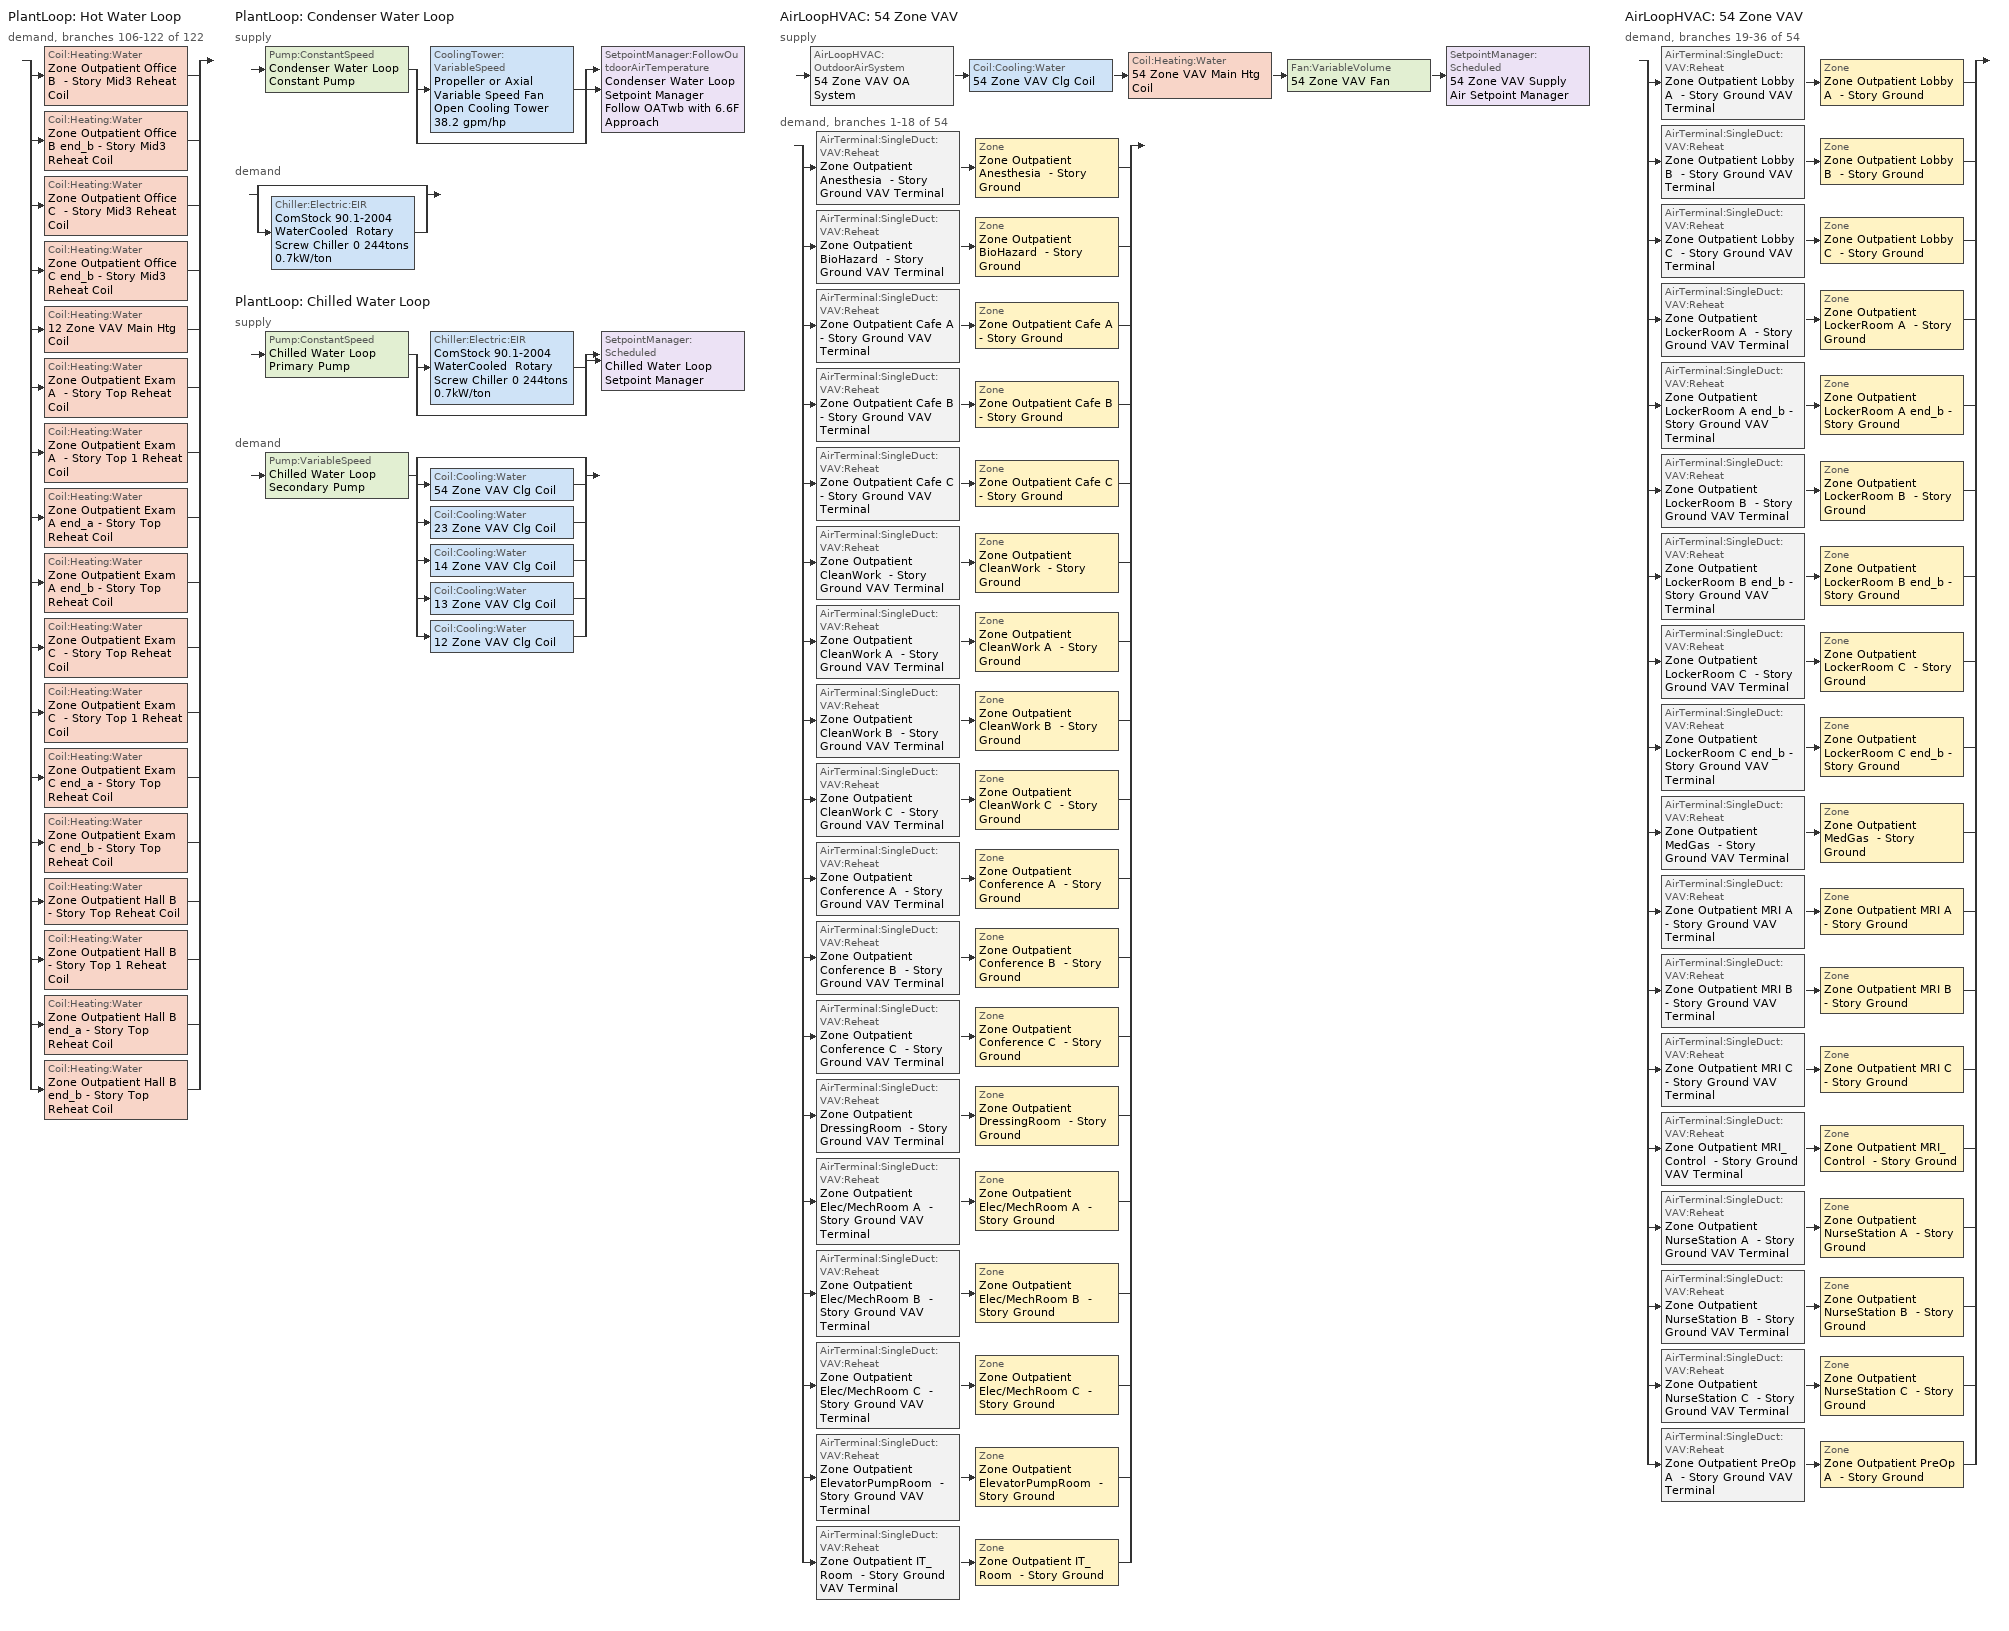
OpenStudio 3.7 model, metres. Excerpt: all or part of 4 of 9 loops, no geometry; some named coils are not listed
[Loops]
PlantLoop 'Hot Water Loop'
 demand, branches 106-122 of 122: split
  | Coil:Heating:Water 'Zone Outpatient Office B  - Story Mid3 Reheat Coil'
  | Coil:Heating:Water 'Zone Outpatient Office B end_b - Story Mid3 Reheat Coil'
  | Coil:Heating:Water 'Zone Outpatient Office C  - Story Mid3 Reheat Coil'
  | Coil:Heating:Water 'Zone Outpatient Office C end_b - Story Mid3 Reheat Coil'
  | Coil:Heating:Water '12 Zone VAV Main Htg Coil'
  | Coil:Heating:Water 'Zone Outpatient Exam A  - Story Top Reheat Coil'
  | Coil:Heating:Water 'Zone Outpatient Exam A  - Story Top 1 Reheat Coil'
  | Coil:Heating:Water 'Zone Outpatient Exam A end_a - Story Top Reheat Coil'
  | Coil:Heating:Water 'Zone Outpatient Exam A end_b - Story Top Reheat Coil'
  | Coil:Heating:Water 'Zone Outpatient Exam C  - Story Top Reheat Coil'
  | Coil:Heating:Water 'Zone Outpatient Exam C  - Story Top 1 Reheat Coil'
  | Coil:Heating:Water 'Zone Outpatient Exam C end_a - Story Top Reheat Coil'
  | Coil:Heating:Water 'Zone Outpatient Exam C end_b - Story Top Reheat Coil'
  | Coil:Heating:Water 'Zone Outpatient Hall B  - Story Top Reheat Coil'
  | Coil:Heating:Water 'Zone Outpatient Hall B  - Story Top 1 Reheat Coil'
  | Coil:Heating:Water 'Zone Outpatient Hall B end_a - Story Top Reheat Coil'
  | Coil:Heating:Water 'Zone Outpatient Hall B end_b - Story Top Reheat Coil'
PlantLoop 'Condenser Water Loop'
 supply: Pump:ConstantSpeed 'Condenser Water Loop Constant Pump' > split
  | CoolingTower:VariableSpeed 'Propeller or Axial Variable Speed Fan Open Cooling Tower 38.2 gpm/hp'
  | bypass
  join > SetpointManager:FollowOutdoorAirTemperature 'Condenser Water Loop Setpoint Manager Follow OATwb with 6.6F Approach'
 demand: split
  | bypass
  | Chiller:Electric:EIR 'ComStock 90.1-2004 WaterCooled  Rotary Screw Chiller 0 244tons 0.7kW/ton'
PlantLoop 'Chilled Water Loop'
 supply: Pump:ConstantSpeed 'Chilled Water Loop Primary Pump' > split
  | Chiller:Electric:EIR 'ComStock 90.1-2004 WaterCooled  Rotary Screw Chiller 0 244tons 0.7kW/ton'
  | bypass
  join > SetpointManager:Scheduled 'Chilled Water Loop Setpoint Manager'
 demand: Pump:VariableSpeed 'Chilled Water Loop Secondary Pump' > split
  | bypass
  | Coil:Cooling:Water '54 Zone VAV Clg Coil'
  | Coil:Cooling:Water '23 Zone VAV Clg Coil'
  | Coil:Cooling:Water '14 Zone VAV Clg Coil'
  | Coil:Cooling:Water '13 Zone VAV Clg Coil'
  | Coil:Cooling:Water '12 Zone VAV Clg Coil'
AirLoopHVAC '54 Zone VAV'
 supply: AirLoopHVAC:OutdoorAirSystem '54 Zone VAV OA System' > Coil:Cooling:Water '54 Zone VAV Clg Coil' > Coil:Heating:Water '54 Zone VAV Main Htg Coil' > Fan:VariableVolume '54 Zone VAV Fan' > SetpointManager:Scheduled '54 Zone VAV Supply Air Setpoint Manager'
 demand, branches 1-18 of 54: split
  | AirTerminal:SingleDuct:VAV:Reheat 'Zone Outpatient Anesthesia  - Story Ground VAV Terminal' > Zone 'Zone Outpatient Anesthesia  - Story Ground'
  | AirTerminal:SingleDuct:VAV:Reheat 'Zone Outpatient BioHazard  - Story Ground VAV Terminal' > Zone 'Zone Outpatient BioHazard  - Story Ground'
  | AirTerminal:SingleDuct:VAV:Reheat 'Zone Outpatient Cafe A  - Story Ground VAV Terminal' > Zone 'Zone Outpatient Cafe A  - Story Ground'
  | AirTerminal:SingleDuct:VAV:Reheat 'Zone Outpatient Cafe B  - Story Ground VAV Terminal' > Zone 'Zone Outpatient Cafe B  - Story Ground'
  | AirTerminal:SingleDuct:VAV:Reheat 'Zone Outpatient Cafe C  - Story Ground VAV Terminal' > Zone 'Zone Outpatient Cafe C  - Story Ground'
  | AirTerminal:SingleDuct:VAV:Reheat 'Zone Outpatient CleanWork  - Story Ground VAV Terminal' > Zone 'Zone Outpatient CleanWork  - Story Ground'
  | AirTerminal:SingleDuct:VAV:Reheat 'Zone Outpatient CleanWork A  - Story Ground VAV Terminal' > Zone 'Zone Outpatient CleanWork A  - Story Ground'
  | AirTerminal:SingleDuct:VAV:Reheat 'Zone Outpatient CleanWork B  - Story Ground VAV Terminal' > Zone 'Zone Outpatient CleanWork B  - Story Ground'
  | AirTerminal:SingleDuct:VAV:Reheat 'Zone Outpatient CleanWork C  - Story Ground VAV Terminal' > Zone 'Zone Outpatient CleanWork C  - Story Ground'
  | AirTerminal:SingleDuct:VAV:Reheat 'Zone Outpatient Conference A  - Story Ground VAV Terminal' > Zone 'Zone Outpatient Conference A  - Story Ground'
  | AirTerminal:SingleDuct:VAV:Reheat 'Zone Outpatient Conference B  - Story Ground VAV Terminal' > Zone 'Zone Outpatient Conference B  - Story Ground'
  | AirTerminal:SingleDuct:VAV:Reheat 'Zone Outpatient Conference C  - Story Ground VAV Terminal' > Zone 'Zone Outpatient Conference C  - Story Ground'
  | AirTerminal:SingleDuct:VAV:Reheat 'Zone Outpatient DressingRoom  - Story Ground VAV Terminal' > Zone 'Zone Outpatient DressingRoom  - Story Ground'
  | AirTerminal:SingleDuct:VAV:Reheat 'Zone Outpatient Elec/MechRoom A  - Story Ground VAV Terminal' > Zone 'Zone Outpatient Elec/MechRoom A  - Story Ground'
  | AirTerminal:SingleDuct:VAV:Reheat 'Zone Outpatient Elec/MechRoom B  - Story Ground VAV Terminal' > Zone 'Zone Outpatient Elec/MechRoom B  - Story Ground'
  | AirTerminal:SingleDuct:VAV:Reheat 'Zone Outpatient Elec/MechRoom C  - Story Ground VAV Terminal' > Zone 'Zone Outpatient Elec/MechRoom C  - Story Ground'
  | AirTerminal:SingleDuct:VAV:Reheat 'Zone Outpatient ElevatorPumpRoom  - Story Ground VAV Terminal' > Zone 'Zone Outpatient ElevatorPumpRoom  - Story Ground'
  | AirTerminal:SingleDuct:VAV:Reheat 'Zone Outpatient IT_Room  - Story Ground VAV Terminal' > Zone 'Zone Outpatient IT_Room  - Story Ground'
AirLoopHVAC '54 Zone VAV'
 demand, branches 19-36 of 54: split
  | AirTerminal:SingleDuct:VAV:Reheat 'Zone Outpatient Lobby A  - Story Ground VAV Terminal' > Zone 'Zone Outpatient Lobby A  - Story Ground'
  | AirTerminal:SingleDuct:VAV:Reheat 'Zone Outpatient Lobby B  - Story Ground VAV Terminal' > Zone 'Zone Outpatient Lobby B  - Story Ground'
  | AirTerminal:SingleDuct:VAV:Reheat 'Zone Outpatient Lobby C  - Story Ground VAV Terminal' > Zone 'Zone Outpatient Lobby C  - Story Ground'
  | AirTerminal:SingleDuct:VAV:Reheat 'Zone Outpatient LockerRoom A  - Story Ground VAV Terminal' > Zone 'Zone Outpatient LockerRoom A  - Story Ground'
  | AirTerminal:SingleDuct:VAV:Reheat 'Zone Outpatient LockerRoom A end_b - Story Ground VAV Terminal' > Zone 'Zone Outpatient LockerRoom A end_b - Story Ground'
  | AirTerminal:SingleDuct:VAV:Reheat 'Zone Outpatient LockerRoom B  - Story Ground VAV Terminal' > Zone 'Zone Outpatient LockerRoom B  - Story Ground'
  | AirTerminal:SingleDuct:VAV:Reheat 'Zone Outpatient LockerRoom B end_b - Story Ground VAV Terminal' > Zone 'Zone Outpatient LockerRoom B end_b - Story Ground'
  | AirTerminal:SingleDuct:VAV:Reheat 'Zone Outpatient LockerRoom C  - Story Ground VAV Terminal' > Zone 'Zone Outpatient LockerRoom C  - Story Ground'
  | AirTerminal:SingleDuct:VAV:Reheat 'Zone Outpatient LockerRoom C end_b - Story Ground VAV Terminal' > Zone 'Zone Outpatient LockerRoom C end_b - Story Ground'
  | AirTerminal:SingleDuct:VAV:Reheat 'Zone Outpatient MedGas  - Story Ground VAV Terminal' > Zone 'Zone Outpatient MedGas  - Story Ground'
  | AirTerminal:SingleDuct:VAV:Reheat 'Zone Outpatient MRI A  - Story Ground VAV Terminal' > Zone 'Zone Outpatient MRI A  - Story Ground'
  | AirTerminal:SingleDuct:VAV:Reheat 'Zone Outpatient MRI B  - Story Ground VAV Terminal' > Zone 'Zone Outpatient MRI B  - Story Ground'
  | AirTerminal:SingleDuct:VAV:Reheat 'Zone Outpatient MRI C  - Story Ground VAV Terminal' > Zone 'Zone Outpatient MRI C  - Story Ground'
  | AirTerminal:SingleDuct:VAV:Reheat 'Zone Outpatient MRI_Control  - Story Ground VAV Terminal' > Zone 'Zone Outpatient MRI_Control  - Story Ground'
  | AirTerminal:SingleDuct:VAV:Reheat 'Zone Outpatient NurseStation A  - Story Ground VAV Terminal' > Zone 'Zone Outpatient NurseStation A  - Story Ground'
  | AirTerminal:SingleDuct:VAV:Reheat 'Zone Outpatient NurseStation B  - Story Ground VAV Terminal' > Zone 'Zone Outpatient NurseStation B  - Story Ground'
  | AirTerminal:SingleDuct:VAV:Reheat 'Zone Outpatient NurseStation C  - Story Ground VAV Terminal' > Zone 'Zone Outpatient NurseStation C  - Story Ground'
  | AirTerminal:SingleDuct:VAV:Reheat 'Zone Outpatient PreOp A  - Story Ground VAV Terminal' > Zone 'Zone Outpatient PreOp A  - Story Ground'
[Sizing:Zone] Zone Cooling Design Supply Air Temperature Input Method=SupplyAirTemperature; Zone Cooling Design Supply Air Temperature {C}=12.7778; Zone Cooling Design Supply Air Temperature Difference {deltaC}=11.11; Zone Heating Design Supply Air Temperature Input Method=SupplyAirTemperature; Zone Heating Design Supply Air Temperature {C}=40; Zone Heating Design Supply Air Temperature Difference {deltaC}=11.11; Zone Cooling Design Supply Air Humidity Ratio {kg-H2O/kg-air}=0.0085; Zone Heating Design Supply Air Humidity Ratio {kg-H2O/kg-air}=0.008; Cooling Design Air Flow Method=DesignDayWithLimit; Heating Design Air Flow Method=DesignDay; Account for Dedicated Outdoor Air System=No; Dedicated Outdoor Air System Control Strategy=NeutralSupplyAir; Dedicated Outdoor Air Low Setpoint Temperature for Design {C}=autosize; Dedicated Outdoor Air High Setpoint Temperature for Design {C}=autosize; Zone Load Sizing Method=Sensible Load Only No Latent Load; Zone Latent Cooling Design Supply Air Humidity Ratio Input Method=HumidityRatioDifference; Zone Cooling Design Supply Air Humidity Ratio Difference {kgWater/kgDryAir}=0.005; Zone Latent Heating Design Supply Air Humidity Ratio Input Method=HumidityRatioDifference; Zone Humidification Design Supply Air Humidity Ratio Difference {kgWater/kgDryAir}=0.005
Zone Outpatient CleanWork A  - Story Ground; Zone Outpatient CleanWork B  - Story Ground; Zone Outpatient CleanWork C  - Story Ground; Zone Outpatient Conference A  - Story Ground; Zone Outpatient Conference B  - Story Ground; Zone Outpatient Conference C  - Story Ground; Zone Outpatient Cafe A  - Story Ground; Zone Outpatient Cafe B  - Story Ground; Zone Outpatient Cafe C  - Story Ground; Zone Outpatient MRI A  - Story Ground; Zone Outpatient MRI B  - Story Ground; Zone Outpatient MRI C  - Story Ground; Zone Outpatient Elec/MechRoom A  - Story Ground; Zone Outpatient Elec/MechRoom B  - Story Ground; Zone Outpatient Elec/MechRoom C  - Story Ground; Zone Outpatient PreOp A  - Story Ground; Zone Outpatient Lobby A  - Story Ground; Zone Outpatient Lobby B  - Story Ground; Zone Outpatient Lobby C  - Story Ground; Zone Outpatient NurseStation A  - Story Ground; Zone Outpatient NurseStation B  - Story Ground; Zone Outpatient NurseStation C  - Story Ground; Zone Outpatient LockerRoom A  - Story Ground; Zone Outpatient LockerRoom B  - Story Ground; Zone Outpatient LockerRoom C  - Story Ground; Zone Outpatient LockerRoom A end_b - Story Ground; Zone Outpatient LockerRoom B end_b - Story Ground; Zone Outpatient LockerRoom C end_b - Story Ground; Zone Outpatient CleanWork  - Story Ground; Zone Outpatient BioHazard  - Story Ground; Zone Outpatient MedGas  - Story Ground; Zone Outpatient DressingRoom  - Story Ground; Zone Outpatient ElevatorPumpRoom  - Story Ground; Zone Outpatient Anesthesia  - Story Ground; Zone Outpatient IT_Room  - Story Ground; Zone Outpatient MRI_Control  - Story Ground
[Zone equipment]
Zone Outpatient CleanWork A  - Story Ground: Zone Outpatient CleanWork A  - Story Ground VAV Terminal
Zone Outpatient CleanWork B  - Story Ground: Zone Outpatient CleanWork B  - Story Ground VAV Terminal
Zone Outpatient CleanWork C  - Story Ground: Zone Outpatient CleanWork C  - Story Ground VAV Terminal
Zone Outpatient Conference A  - Story Ground: Zone Outpatient Conference A  - Story Ground VAV Terminal
Zone Outpatient Conference B  - Story Ground: Zone Outpatient Conference B  - Story Ground VAV Terminal
Zone Outpatient Conference C  - Story Ground: Zone Outpatient Conference C  - Story Ground VAV Terminal
Zone Outpatient Cafe A  - Story Ground: Zone Outpatient Cafe A  - Story Ground VAV Terminal
Zone Outpatient Cafe B  - Story Ground: Zone Outpatient Cafe B  - Story Ground VAV Terminal
Zone Outpatient Cafe C  - Story Ground: Zone Outpatient Cafe C  - Story Ground VAV Terminal
Zone Outpatient MRI A  - Story Ground: Zone Outpatient MRI A  - Story Ground Exhaust Fan, Zone Outpatient MRI A  - Story Ground VAV Terminal
Zone Outpatient MRI B  - Story Ground: Zone Outpatient MRI B  - Story Ground Exhaust Fan, Zone Outpatient MRI B  - Story Ground VAV Terminal
Zone Outpatient MRI C  - Story Ground: Zone Outpatient MRI C  - Story Ground Exhaust Fan, Zone Outpatient MRI C  - Story Ground VAV Terminal
Zone Outpatient Elec/MechRoom A  - Story Ground: Zone Outpatient Elec/MechRoom A  - Story Ground VAV Terminal
Zone Outpatient Elec/MechRoom B  - Story Ground: Zone Outpatient Elec/MechRoom B  - Story Ground VAV Terminal
Zone Outpatient Elec/MechRoom C  - Story Ground: Zone Outpatient Elec/MechRoom C  - Story Ground VAV Terminal
Zone Outpatient PreOp A  - Story Ground: Zone Outpatient PreOp A  - Story Ground VAV Terminal
Zone Outpatient Lobby A  - Story Ground: Zone Outpatient Lobby A  - Story Ground VAV Terminal
Zone Outpatient Lobby B  - Story Ground: Zone Outpatient Lobby B  - Story Ground VAV Terminal
Zone Outpatient Lobby C  - Story Ground: Zone Outpatient Lobby C  - Story Ground VAV Terminal
Zone Outpatient NurseStation A  - Story Ground: Zone Outpatient NurseStation A  - Story Ground VAV Terminal
Zone Outpatient NurseStation B  - Story Ground: Zone Outpatient NurseStation B  - Story Ground VAV Terminal
Zone Outpatient NurseStation C  - Story Ground: Zone Outpatient NurseStation C  - Story Ground VAV Terminal
Zone Outpatient LockerRoom A  - Story Ground: Zone Outpatient LockerRoom A  - Story Ground VAV Terminal
Zone Outpatient LockerRoom B  - Story Ground: Zone Outpatient LockerRoom B  - Story Ground VAV Terminal
Zone Outpatient LockerRoom C  - Story Ground: Zone Outpatient LockerRoom C  - Story Ground VAV Terminal
Zone Outpatient LockerRoom A end_b - Story Ground: Zone Outpatient LockerRoom A end_b - Story Ground VAV Terminal
Zone Outpatient LockerRoom B end_b - Story Ground: Zone Outpatient LockerRoom B end_b - Story Ground VAV Terminal
Zone Outpatient LockerRoom C end_b - Story Ground: Zone Outpatient LockerRoom C end_b - Story Ground VAV Terminal
Zone Outpatient CleanWork  - Story Ground: Zone Outpatient CleanWork  - Story Ground VAV Terminal
Zone Outpatient BioHazard  - Story Ground: Zone Outpatient BioHazard  - Story Ground VAV Terminal
Zone Outpatient MedGas  - Story Ground: Zone Outpatient MedGas  - Story Ground VAV Terminal
Zone Outpatient DressingRoom  - Story Ground: Zone Outpatient DressingRoom  - Story Ground VAV Terminal
Zone Outpatient ElevatorPumpRoom  - Story Ground: Zone Outpatient ElevatorPumpRoom  - Story Ground VAV Terminal
Zone Outpatient Anesthesia  - Story Ground: Zone Outpatient Anesthesia  - Story Ground Exhaust Fan, Zone Outpatient Anesthesia  - Story Ground VAV Terminal
Zone Outpatient IT_Room  - Story Ground: Zone Outpatient IT_Room  - Story Ground VAV Terminal
Zone Outpatient MRI_Control  - Story Ground: Zone Outpatient MRI_Control  - Story Ground Exhaust Fan, Zone Outpatient MRI_Control  - Story Ground VAV Terminal
[Fan:ZoneExhaust] Availability Schedule=OutPatientHealthCare Hours_of_operation; Fan Total Efficiency=0.0660786; Pressure Rise {Pa}=124.544; Flow Fraction Schedule=OutPatientHealthCare Hours_of_operation; System Availability Manager Coupling Mode=Decoupled
Name | Maximum Flow Rate {m3/s}
Zone Outpatient Anesthesia  - Story Ground Exhaust Fan | 0.133886
Zone Outpatient MRI A  - Story Ground Exhaust Fan; Zone Outpatient MRI C  - Story Ground Exhaust Fan | 0.0927316
Zone Outpatient MRI B  - Story Ground Exhaust Fan | 0.227781
Zone Outpatient MRI_Control  - Story Ground Exhaust Fan | 0.158346
[PlantLoop] Glycol Concentration=0; Load Distribution Scheme=Optimal
Name | Maximum Loop Temperature {C} | Minimum Loop Temperature {C} | Maximum Loop Flow Rate {m3/s} | Plant Loop Volume {m3} | Common Pipe Simulation
Condenser Water Loop | 80 | 5 | 0.0770257 | 9.24308
Chilled Water Loop | 40 | 1 | 0.0486008 | 5.8321 | CommonPipe
[Sizing:Plant]
Name | Loop Type | Design Loop Exit Temperature {C} | Loop Design Temperature Difference {deltaC} | Sizing Option | Zone Timesteps in Averaging Window | Coincident Sizing Factor Mode
Condenser Water Loop | Condenser | 29.4444 | 5.55556 | Coincident | 6 | GlobalCoolingSizingFactor
Chilled Water Loop | Cooling | 6.66667 | 5.61111 | NonCoincident | 1 | None
[SetpointManager:Scheduled] Control Variable=Temperature
Name | Schedule | Setpoint Node or NodeList
Chilled Water Loop Setpoint Manager | Chilled Water Loop Temp - 44F | Chilled Water Loop Supply Outlet Node
54 Zone VAV Supply Air Setpoint Manager | Supply Air Temp - 55.0F | 54 Zone VAV Supply Outlet Node
[Pump:ConstantSpeed] Fraction of Motor Inefficiencies to Fluid Stream=0; Pump Control Type=Intermittent; Design Power Sizing Method=PowerPerFlowPerPressure; Design Electric Power per Unit Flow Rate {W/(m3/s)}=348701.1; Design Shaft Power per Unit Flow Rate per Unit Head {W-s/m3-Pa}=1.28205
Name | Rated Flow Rate {m3/s} | Rated Pump Head {Pa} | Rated Power Consumption {W} | Motor Efficiency
Condenser Water Loop Constant Pump | 0.0770257 | 148557 | 16121 | 0.91
Chilled Water Loop Primary Pump | 0.0486008 | 44836 | 3192.77 | 0.875
[Pump:VariableSpeed]
Chilled Water Loop Secondary Pump: Rated Flow Rate {m3/s}=0.0486008; Rated Pump Head {Pa}=134508; Rated Power Consumption {W}=9364.28; Motor Efficiency=0.895; Fraction of Motor Inefficiencies to Fluid Stream=0; Coefficient 1 of the Part Load Performance Curve=0; Coefficient 2 of the Part Load Performance Curve=3.2485; Coefficient 3 of the Part Load Performance Curve=-4.7443; Coefficient 4 of the Part Load Performance Curve=2.5294; Pump Control Type=Intermittent; Skin Loss Radiative Fraction=0.5; Design Power Sizing Method=PowerPerFlowPerPressure; Design Electric Power per Unit Flow Rate {W/(m3/s)}=348701.1; Design Shaft Power per Unit Flow Rate per Unit Head {W-s/m3-Pa}=1.28205; Design Minimum Flow Rate Fraction=0
[SetpointManager:FollowOutdoorAirTemperature]
Condenser Water Loop Setpoint Manager Follow OATwb with 6.6F Approach: Control Variable=Temperature; Reference Temperature Type=OutdoorAirWetBulb; Offset Temperature Difference {deltaC}=3.64444; Maximum Setpoint Temperature {C}=29.4444; Minimum Setpoint Temperature {C}=21.1111; Setpoint Node or NodeList=Condenser Water Loop Supply Outlet Node
[CoolingTower:VariableSpeed]
Propeller or Axial Variable Speed Fan Open Cooling Tower 38.2 gpm/hp: Model Type=CoolToolsCrossFlow; Design Inlet Air Wet-Bulb Temperature {C}=25.8; Design Approach Temperature {deltaC}=3.64444; Design Range Temperature {deltaC}=5.55556; Design Water Flow Rate {m3/s}=0.0770257; Design Air Flow Rate {m3/s}=44.8409; Design Fan Power {W}=16966.9; Fan Power Ratio Function of Air Flow Rate Ratio Curve=VSD-TWR-FAN-FPLR; Minimum Air Flow Rate Ratio=0.2; Fraction of Tower Capacity in Free Convection Regime=0.125; Basin Heater Capacity {W/K}=0; Basin Heater Setpoint Temperature {C}=2; Evaporation Loss Mode=SaturatedExit; Evaporation Loss Factor {percent/K}=0.2; Drift Loss Percent {percent}=0.008; Blowdown Calculation Mode=ConcentrationRatio; Blowdown Concentration Ratio=3; Number of Cells=1; Sizing Factor=1
[Chiller:Electric:EIR]
ComStock 90.1-2004 WaterCooled  Rotary Screw Chiller 0 244tons 0.7kW/ton: Reference Capacity {W}=1.14468e+06; Reference COP {W/W}=4.89833; Reference Leaving Chilled Water Temperature {C}=6.66667; Reference Entering Condenser Fluid Temperature {C}=35; Reference Chilled Water Flow Rate {m3/s}=0.0486008; Reference Condenser Fluid Flow Rate {m3/s}=0.0593615; Cooling Capacity Function of Temperature Curve=ChlrWtrPosDispPathAAllQRatio_fTchwsTcwsSI; Electric Input to Cooling Output Ratio Function of Temperature Curve=ChlrWtrPosDispPathAAllEIRRatio_fTchwsTcwsSI; Electric Input to Cooling Output Ratio Function of Part Load Ratio Curve=ChlrWtrPosDispPathAAllEIRRatio_fQRatio; Minimum Part Load Ratio=0.15; Maximum Part Load Ratio=1; Optimum Part Load Ratio=1; Minimum Unloading Ratio=0.25; Condenser Type=WaterCooled; Leaving Chilled Water Lower Temperature Limit {C}=2.22222; Chiller Flow Mode=ConstantFlow; Design Heat Recovery Water Flow Rate {m3/s}=Autosize; Sizing Factor=1; Basin Heater Capacity {W/K}=0; Basin Heater Setpoint Temperature {C}=10; Condenser Heat Recovery Relative Capacity Fraction=1
[AirLoopHVAC]
54 Zone VAV: Availability Schedule=54 Zone VAV Occ Sch; Design Supply Air Flow Rate {m3/s}=8.59732; Design Return Air Flow Fraction of Supply Air Flow=1
[Sizing:System]
54 Zone VAV: Type of Load to Size On=Sensible; Design Outdoor Air Flow Rate {m3/s}=8.59732; Central Heating Maximum System Air Flow Ratio=0.3; Preheat Design Temperature {C}=7.22222; Preheat Design Humidity Ratio {kg-H2O/kg-Air}=0.008; Precool Design Temperature {C}=12.7778; Precool Design Humidity Ratio {kg-H2O/kg-Air}=0.008; Central Cooling Design Supply Air Temperature {C}=12.7778; Central Heating Design Supply Air Temperature {C}=12.7778; Sizing Option=Coincident; 100% Outdoor Air in Cooling=No; 100% Outdoor Air in Heating=No; Central Cooling Design Supply Air Humidity Ratio {kg-H2O/kg-Air}=0.0085; Central Heating Design Supply Air Humidity Ratio {kg-H2O/kg-Air}=0.008; Cooling Design Air Flow Method=DesignDay; Heating Design Air Flow Method=DesignDay; System Outdoor Air Method=ZoneSum; Zone Maximum Outdoor Air Fraction=1; Cooling Supply Air Flow Rate Per Floor Area {m3/s-m2}=0.00996765; Cooling Fraction of Autosized Cooling Supply Air Flow Rate=1; Cooling Supply Air Flow Rate Per Unit Cooling Capacity {m3/s-W}=3.94755e-05; Heating Supply Air Flow Rate Per Floor Area {m3/s-m2}=0.00996765; Heating Fraction of Autosized Heating Supply Air Flow Rate=1; Heating Fraction of Autosized Cooling Supply Air Flow Rate=1; Heating Supply Air Flow Rate Per Unit Heating Capacity {m3/s-W}=3.15882e-05; Cooling Design Capacity Method=CoolingDesignCapacity; Cooling Design Capacity {W}=175998; Cooling Design Capacity Per Floor Area {W/m2}=234.7; Fraction of Autosized Cooling Design Capacity=1; Heating Design Capacity Method=HeatingDesignCapacity; Heating Design Capacity {W}=90540.14; Heating Design Capacity Per Floor Area {W/m2}=157; Fraction of Autosized Heating Design Capacity=1; Central Cooling Capacity Control Method=OnOff; Occupant Diversity=1
[Fan:VariableVolume]
54 Zone VAV Fan: Availability Schedule=Always On Discrete; Fan Total Efficiency=0.6006; Pressure Rise {Pa}=1574.24; Maximum Flow Rate {m3/s}=8.59732; Fan Power Minimum Flow Rate Input Method=Fraction; Fan Power Minimum Flow Fraction=0.25; Fan Power Minimum Air Flow Rate {m3/s}=0; Motor Efficiency=0.924; Motor In Airstream Fraction=1; Fan Power Coefficient 1=0.04076; Fan Power Coefficient 2=0.0881; Fan Power Coefficient 3=-0.0729; Fan Power Coefficient 4=0.9437; Fan Power Coefficient 5=0
[Coil:Heating:Water] Availability Schedule=Always On Discrete; Rated Inlet Water Temperature {C}=82.2222; Rated Outlet Water Temperature {C}=71.1111
Name | U-Factor Times Area Value {W/K} | Maximum Water Flow Rate {m3/s} | Rated Capacity {W} | Rated Inlet Air Temperature {C} | Rated Outlet Air Temperature {C}
Zone Outpatient Office B  - Story Mid3 Reheat Coil | 30.4896 | 3.83852e-05 | 1754.92 | 12.7778 | 40
Zone Outpatient Office B end_b - Story Mid3 Reheat Coil | 62.6949 | 6.57441e-05 | 3005.74 | 12.7778 | 40
Zone Outpatient Office C  - Story Mid3 Reheat Coil | 66.9716 | 7.02184e-05 | 3210.3 | 12.7778 | 40
Zone Outpatient Office C end_b - Story Mid3 Reheat Coil | 50.2133 | 5.27466e-05 | 2411.51 | 12.7778 | 40
12 Zone VAV Main Htg Coil | 600.298 | 0.000917793 | 41960.4 | 7.22222 | 12.7778
Zone Outpatient Exam A  - Story Top Reheat Coil | 367.269 | 0.00038565 | 17631.5 | 12.7778 | 40
Zone Outpatient Exam A  - Story Top 1 Reheat Coil; Zone Outpatient Exam C  - Story Top 1 Reheat Coil | 61.5649 | 6.82375e-05 | 3119.74 | 12.7778 | 40
Zone Outpatient Exam A end_a - Story Top Reheat Coil | 50.4682 | 5.30312e-05 | 2424.52 | 12.7778 | 40
Zone Outpatient Exam A end_b - Story Top Reheat Coil | 50.4312 | 5.29923e-05 | 2422.75 | 12.7778 | 40
Zone Outpatient Exam C  - Story Top Reheat Coil | 368.267 | 0.000389983 | 17829.6 | 12.7778 | 40
Zone Outpatient Exam C end_a - Story Top Reheat Coil | 50.4212 | 5.29818e-05 | 2422.26 | 12.7778 | 40
Zone Outpatient Exam C end_b - Story Top Reheat Coil | 50.3843 | 5.29429e-05 | 2420.49 | 12.7778 | 40
Zone Outpatient Hall B  - Story Top Reheat Coil | 838.333 | 0.000879087 | 40190.8 | 12.7778 | 40
Zone Outpatient Hall B  - Story Top 1 Reheat Coil | 208.491 | 0.000218813 | 10003.9 | 12.7778 | 40
Zone Outpatient Hall B end_a - Story Top Reheat Coil | 138.799 | 0.000145782 | 6664.98 | 12.7778 | 40
Zone Outpatient Hall B end_b - Story Top Reheat Coil | 138.657 | 0.000145633 | 6658.17 | 12.7778 | 40
[Controller:WaterCoil] Minimum Actuated Flow {m3/s}=0
Name | Water Coil | Action | Controller Convergence Tolerance {deltaC} | Maximum Actuated Flow {m3/s}
54 Zone VAV Clg Coil Controller | 54 Zone VAV Clg Coil | Reverse | 3.75847e-05 | 0.0126698
23 Zone VAV Clg Coil Controller | 23 Zone VAV Clg Coil | Reverse | 2.59454e-05 | 0.0183536
14 Zone VAV Clg Coil Controller | 14 Zone VAV Clg Coil | Reverse | 9.45547e-05 | 0.00503614
13 Zone VAV Clg Coil Controller | 13 Zone VAV Clg Coil | Reverse | 8.41996e-05 | 0.0056555
Zone Outpatient Office B  - Story Mid3 Reheat Coil Controller | Zone Outpatient Office B  - Story Mid3 Reheat Coil | Normal | 0.0001
Zone Outpatient Office B end_b - Story Mid3 Reheat Coil Controller | Zone Outpatient Office B end_b - Story Mid3 Reheat Coil | Normal | 0.0001
Zone Outpatient Office C  - Story Mid3 Reheat Coil Controller | Zone Outpatient Office C  - Story Mid3 Reheat Coil | Normal | 0.0001
Zone Outpatient Office C end_b - Story Mid3 Reheat Coil Controller | Zone Outpatient Office C end_b - Story Mid3 Reheat Coil | Normal | 0.0001
12 Zone VAV Main Htg Coil Controller | 12 Zone VAV Main Htg Coil | Normal | 0.0001 | 0.000917793
12 Zone VAV Clg Coil Controller | 12 Zone VAV Clg Coil | Reverse | 6.91551e-05 | 0.00688583
Zone Outpatient Exam A  - Story Top Reheat Coil Controller | Zone Outpatient Exam A  - Story Top Reheat Coil | Normal | 0.0001
Zone Outpatient Exam A  - Story Top 1 Reheat Coil Controller | Zone Outpatient Exam A  - Story Top 1 Reheat Coil | Normal | 0.0001
Zone Outpatient Exam A end_a - Story Top Reheat Coil Controller | Zone Outpatient Exam A end_a - Story Top Reheat Coil | Normal | 0.0001
Zone Outpatient Exam A end_b - Story Top Reheat Coil Controller | Zone Outpatient Exam A end_b - Story Top Reheat Coil | Normal | 0.0001
Zone Outpatient Exam C  - Story Top Reheat Coil Controller | Zone Outpatient Exam C  - Story Top Reheat Coil | Normal | 0.0001
Zone Outpatient Exam C  - Story Top 1 Reheat Coil Controller | Zone Outpatient Exam C  - Story Top 1 Reheat Coil | Normal | 0.0001
Zone Outpatient Exam C end_a - Story Top Reheat Coil Controller | Zone Outpatient Exam C end_a - Story Top Reheat Coil | Normal | 0.0001
Zone Outpatient Exam C end_b - Story Top Reheat Coil Controller | Zone Outpatient Exam C end_b - Story Top Reheat Coil | Normal | 0.0001
Zone Outpatient Hall B  - Story Top Reheat Coil Controller | Zone Outpatient Hall B  - Story Top Reheat Coil | Normal | 0.0001
Zone Outpatient Hall B  - Story Top 1 Reheat Coil Controller | Zone Outpatient Hall B  - Story Top 1 Reheat Coil | Normal | 0.0001
Zone Outpatient Hall B end_a - Story Top Reheat Coil Controller | Zone Outpatient Hall B end_a - Story Top Reheat Coil | Normal | 0.0001
Zone Outpatient Hall B end_b - Story Top Reheat Coil Controller | Zone Outpatient Hall B end_b - Story Top Reheat Coil | Normal | 0.0001
[Coil:Cooling:Water] Availability Schedule=Always On Discrete; Design Inlet Water Temperature {C}=6.66667; Design Outlet Air Humidity Ratio {kg-H2O/kg-air}=0.0085; Heat Exchanger Configuration=CrossFlow
Name | Design Water Flow Rate {m3/s} | Design Air Flow Rate {m3/s} | Design Inlet Air Temperature {C} | Design Outlet Air Temperature {C} | Design Inlet Air Humidity Ratio {kg-H2O/kg-air}
54 Zone VAV Clg Coil | 0.0126698 | 8.59732 | 29.9429 | 10.6502 | 0.0121194
23 Zone VAV Clg Coil | 0.0183536 | 13.8862 | 28.275 | 10.9101 | 0.0117254
14 Zone VAV Clg Coil | 0.00503614 | 3.98687 | 28.0823 | 10.614 | 0.0112342
13 Zone VAV Clg Coil | 0.0056555 | 5.14985 | 26.4858 | 10.6116 | 0.0106047
12 Zone VAV Clg Coil | 0.00688583 | 6.78817 | 25.6777 | 10.6432 | 0.0102964
[Controller:OutdoorAir]
54 Zone VAV OA Controller: Minimum Outdoor Air Flow Rate {m3/s}=4.51354; Maximum Outdoor Air Flow Rate {m3/s}=8.59732; Economizer Control Type=NoEconomizer; Economizer Control Action Type=ModulateFlow; Economizer Maximum Limit Dry-Bulb Temperature {C}=12.7778; Economizer Maximum Limit Enthalpy {J/kg}=64000; Lockout Type=LockoutWithHeating; Minimum Limit Type=FixedMinimum; Minimum Outdoor Air Schedule=54 Zone VAV_night_novent_schedule; Controller Mechanical Ventilation=54 Zone VAV Vent Controller; High Humidity Control=No; Heat Recovery Bypass Control Type=BypassWhenWithinEconomizerLimits; Economizer Operation Staging=InterlockedWithMechanicalCooling
[Controller:MechanicalVentilation]
54 Zone VAV Vent Controller: Availability Schedule=Always On Discrete; System Outdoor Air Method=ZoneSum
[AirLoopHVAC:OutdoorAirSystem]
54 Zone VAV OA System: Controller=54 Zone VAV OA Controller
[AirTerminal:SingleDuct:VAV:Reheat] Availability Schedule=Always On Discrete; Zone Minimum Air Flow Input Method=Constant; Constant Minimum Air Flow Fraction=0.540254; Minimum Hot Water or Steam Flow Rate {m3/s}=0; Convergence Tolerance=0.001; Damper Heating Action=Normal; Maximum Flow per Zone Floor Area During Reheat {m3/s-m2}=AutoSize; Maximum Flow Fraction During Reheat=AutoSize; Maximum Reheat Air Temperature {C}=40; Control For Outdoor Air=No
Name | Maximum Air Flow Rate {m3/s} | Fixed Minimum Air Flow Rate {m3/s} | Reheat Coil | Maximum Hot Water or Steam Flow Rate {m3/s}
Zone Outpatient Anesthesia  - Story Ground VAV Terminal | 0.146991 | 0.0794125 | Zone Outpatient Anesthesia  - Story Ground Reheat Coil | 1.76764e-05
Zone Outpatient BioHazard  - Story Ground VAV Terminal | 0.0297026 | 0.016047 | Zone Outpatient BioHazard  - Story Ground Reheat Coil | 3.57189e-06
Zone Outpatient Cafe A  - Story Ground VAV Terminal | 0.199003 | 0.107512 | Zone Outpatient Cafe A  - Story Ground Reheat Coil | 2.39311e-05
Zone Outpatient Cafe B  - Story Ground VAV Terminal | 0.453419 | 0.244961 | Zone Outpatient Cafe B  - Story Ground Reheat Coil | 5.45259e-05
Zone Outpatient Cafe C  - Story Ground VAV Terminal | 0.192505 | 0.104002 | Zone Outpatient Cafe C  - Story Ground Reheat Coil | 2.31497e-05
Zone Outpatient CleanWork  - Story Ground VAV Terminal | 0.0816471 | 0.0441102 | Zone Outpatient CleanWork  - Story Ground Reheat Coil | 9.81848e-06
Zone Outpatient CleanWork A  - Story Ground VAV Terminal | 0.0958527 | 0.0517848 | Zone Outpatient CleanWork A  - Story Ground Reheat Coil | 1.21491e-05
Zone Outpatient CleanWork B  - Story Ground VAV Terminal | 0.208943 | 0.112882 | Zone Outpatient CleanWork B  - Story Ground Reheat Coil | 2.51265e-05
Zone Outpatient CleanWork C  - Story Ground VAV Terminal | 0.0905752 | 0.0489336 | Zone Outpatient CleanWork C  - Story Ground Reheat Coil | 1.14908e-05
Zone Outpatient Conference A  - Story Ground VAV Terminal | 0.113273 | 0.0611965 | Zone Outpatient Conference A  - Story Ground Reheat Coil | 1.53304e-05
Zone Outpatient Conference B  - Story Ground VAV Terminal | 0.243277 | 0.131431 | Zone Outpatient Conference B  - Story Ground Reheat Coil | 2.92553e-05
Zone Outpatient Conference C  - Story Ground VAV Terminal | 0.106458 | 0.0575142 | Zone Outpatient Conference C  - Story Ground Reheat Coil | 1.45389e-05
Zone Outpatient DressingRoom  - Story Ground VAV Terminal | 0.0550911 | 0.0297632 | Zone Outpatient DressingRoom  - Story Ground Reheat Coil | 6.62499e-06
Zone Outpatient Elec/MechRoom A  - Story Ground VAV Terminal | 0.180215 | 0.0973619 | Zone Outpatient Elec/MechRoom A  - Story Ground Reheat Coil | 2.16718e-05
Zone Outpatient Elec/MechRoom B  - Story Ground VAV Terminal | 0.398725 | 0.215413 | Zone Outpatient Elec/MechRoom B  - Story Ground Reheat Coil | 4.79487e-05
Zone Outpatient Elec/MechRoom C  - Story Ground VAV Terminal | 0.173851 | 0.0939238 | Zone Outpatient Elec/MechRoom C  - Story Ground Reheat Coil | 2.09065e-05
Zone Outpatient ElevatorPumpRoom  - Story Ground VAV Terminal | 0.0450066 | 0.024315 | Zone Outpatient ElevatorPumpRoom  - Story Ground Reheat Coil | 5.41227e-06
Zone Outpatient IT_Room  - Story Ground VAV Terminal | 0.108821 | 0.0587911 | Zone Outpatient IT_Room  - Story Ground Reheat Coil | 1.30863e-05
Zone Outpatient Lobby A  - Story Ground VAV Terminal | 0.130675 | 0.0705978 | Zone Outpatient Lobby A  - Story Ground Reheat Coil | 3.45668e-05
Zone Outpatient Lobby B  - Story Ground VAV Terminal | 0.260503 | 0.140738 | Zone Outpatient Lobby B  - Story Ground Reheat Coil | 3.13268e-05
Zone Outpatient Lobby C  - Story Ground VAV Terminal | 0.118139 | 0.0638251 | Zone Outpatient Lobby C  - Story Ground Reheat Coil | 3.30861e-05
Zone Outpatient LockerRoom A  - Story Ground VAV Terminal | 0.0980138 | 0.0529524 | Zone Outpatient LockerRoom A  - Story Ground Reheat Coil | 1.70903e-05
Zone Outpatient LockerRoom A end_b - Story Ground VAV Terminal | 0.1773 | 0.095787 | Zone Outpatient LockerRoom A end_b - Story Ground Reheat Coil | 4.83935e-05
Zone Outpatient LockerRoom B  - Story Ground VAV Terminal | 0.215885 | 0.116633 | Zone Outpatient LockerRoom B  - Story Ground Reheat Coil | 2.59612e-05
Zone Outpatient LockerRoom B end_b - Story Ground VAV Terminal | 0.38667 | 0.2089 | Zone Outpatient LockerRoom B end_b - Story Ground Reheat Coil | 6.00837e-05
Zone Outpatient LockerRoom C  - Story Ground VAV Terminal | 0.0920492 | 0.04973 | Zone Outpatient LockerRoom C  - Story Ground Reheat Coil | 1.64048e-05
Zone Outpatient LockerRoom C end_b - Story Ground VAV Terminal | 0.16834 | 0.0909466 | Zone Outpatient LockerRoom C end_b - Story Ground Reheat Coil | 4.73408e-05
Zone Outpatient MedGas  - Story Ground VAV Terminal | 0.0237817 | 0.0128481 | Zone Outpatient MedGas  - Story Ground Reheat Coil | 2.85987e-06
Zone Outpatient MRI A  - Story Ground VAV Terminal | 0.259068 | 0.139962 | Zone Outpatient MRI A  - Story Ground Reheat Coil | 3.11542e-05
Zone Outpatient MRI B  - Story Ground VAV Terminal | 0.593062 | 0.320404 | Zone Outpatient MRI B  - Story Ground Reheat Coil | 7.13187e-05
Zone Outpatient MRI C  - Story Ground VAV Terminal | 0.25441 | 0.137446 | Zone Outpatient MRI C  - Story Ground Reheat Coil | 3.05941e-05
Zone Outpatient MRI_Control  - Story Ground VAV Terminal | 0.437932 | 0.236594 | Zone Outpatient MRI_Control  - Story Ground Reheat Coil | 5.26635e-05
Zone Outpatient NurseStation A  - Story Ground VAV Terminal | 0.242768 | 0.131157 | Zone Outpatient NurseStation A  - Story Ground Reheat Coil | 3.60605e-05
Zone Outpatient NurseStation B  - Story Ground VAV Terminal | 0.60423 | 0.326438 | Zone Outpatient NurseStation B  - Story Ground Reheat Coil | 7.26617e-05
Zone Outpatient NurseStation C  - Story Ground VAV Terminal | 0.227329 | 0.122815 | Zone Outpatient NurseStation C  - Story Ground Reheat Coil | 3.42798e-05
Zone Outpatient PreOp A  - Story Ground VAV Terminal | 0.177141 | 0.0957013 | Zone Outpatient PreOp A  - Story Ground Reheat Coil | 2.27318e-05
[EnergyManagementSystem:Program]
SYS12ZoneVAVOptimumStartProg0: IF DaylightSavings==0 && DayOfWeek>1 && Hour==5 && OAT<23.9 && OAT>1.7; SET SYS12ZoneVAVClgSch0 = 29.4; SET SYS12ZoneVAVHtgSch0 = 15.6; ELSEIF DaylightSavings==0 && DayOfWeek==1 && Hour==7 && OAT<23.9 && OAT>1.7; SET SYS12ZoneVAVClgSch0 = 29.4; SET SYS12ZoneVAVHtgSch0 = 15.6; ELSEIF DaylightSavings==1 && DayOfWeek>1 && Hour==4 && OAT<23.9 && OAT>1.7; SET SYS12ZoneVAVClgSch0 = 29.4; SET SYS12ZoneVAVHtgSch0 = 15.6; ELSEIF DaylightSavings==1 && DayOfWeek==1 && Hour==6 && OAT<23.9 && OAT>1.7; SET SYS12ZoneVAVClgSch0 = 29.4; SET SYS12ZoneVAVHtgSch0 = 15.6; ELSE; SET SYS12ZoneVAVClgSch0 = NULL; SET SYS12ZoneVAVHtgSch0 = NULL; ENDIF
SYS13ZoneVAVOptimumStartProg0: IF DaylightSavings==0 && DayOfWeek>1 && Hour==5 && OAT_1<23.9 && OAT_1>1.7; SET SYS13ZoneVAVClgSch0 = 29.4; SET SYS13ZoneVAVHtgSch0 = 15.6; ELSEIF DaylightSavings==0 && DayOfWeek==1 && Hour==7 && OAT_1<23.9 && OAT_1>1.7; SET SYS13ZoneVAVClgSch0 = 29.4; SET SYS13ZoneVAVHtgSch0 = 15.6; ELSEIF DaylightSavings==1 && DayOfWeek>1 && Hour==4 && OAT_1<23.9 && OAT_1>1.7; SET SYS13ZoneVAVClgSch0 = 29.4; SET SYS13ZoneVAVHtgSch0 = 15.6; ELSEIF DaylightSavings==1 && DayOfWeek==1 && Hour==6 && OAT_1<23.9 && OAT_1>1.7; SET SYS13ZoneVAVClgSch0 = 29.4; SET SYS13ZoneVAVHtgSch0 = 15.6; ELSE; SET SYS13ZoneVAVClgSch0 = NULL; SET SYS13ZoneVAVHtgSch0 = NULL; ENDIF
[Schedule:Ruleset]
Name | Default Day Schedule | Summer Design Day Schedule | Winter Design Day Schedule
OutPatientHealthCare Hours_of_operation | OutPatientHealthCare Hours_of_operation Default | OutPatientHealthCare Hours_of_operation Summer Design Day | OutPatientHealthCare Hours_of_operation Winter Design Day
Chilled Water Loop Temp - 44F | Chilled Water Loop Temp - 44F Default
Supply Air Temp - 55.0F | Supply Air Temp - 55.0F Default
54 Zone VAV Occ Sch | 54 Zone VAV Occ Sch Default | 54 Zone VAV Occ Sch Summer Design Day | 54 Zone VAV Occ Sch Winter Design Day
54 Zone VAV_night_novent_schedule | 54 Zone VAV Occ Sch Default 2 | 54 Zone VAV Occ Sch Summer Design Day 2 | 54 Zone VAV Occ Sch Winter Design Day 2
[Schedule:Day]
OutPatientHealthCare Hours_of_operation Default; autogen OutPatientHealthCare Hours_of_operation 0_day_sch; autogen OutPatientHealthCare Hours_of_operation 1_day_sch: Yes, 24, 0, 1
OutPatientHealthCare Hours_of_operation Winter Design Day; OutPatientHealthCare Hours_of_operation Summer Design Day; 54 Zone VAV Occ Sch Winter Design Day; 54 Zone VAV Occ Sch Summer Design Day; 54 Zone VAV Occ Sch Summer Design Day 2; 54 Zone VAV Occ Sch Winter Design Day 2: 24, 0, 1
Chilled Water Loop Temp - 44F Default: 24, 0, 6.66667
Supply Air Temp - 55.0F Default; autogen Supply Air Temp - 55.0F 0_day_sch; autogen Supply Air Temp - 55.0F 1_day_sch: Yes, 24, 0, 12.7778
54 Zone VAV Occ Sch Default; 54 Zone VAV Occ Sch Default 2: 5, 15, 0, 18, 45, 1, 24, 0, 0
54 Zone VAV Occ Sch Saturday; 54 Zone VAV Occ Sch Saturday 2: 10, 45, 0, 17, 0, 1, 24, 0, 0
54 Zone VAV Occ Sch Sunday; 54 Zone VAV Occ Sch Sunday 2: 24, 0, 0
[Schedule:Rule]
Name | Schedule Ruleset | Rule Order | Day Schedule | Apply Sunday | Apply Monday | Apply Tuesday | Apply Wednesday | Apply Thursday | Apply Friday | Apply Saturday | Date Specification Type | Specific Month 1 | Specific Day 1 | Specific Month 2 | Specific Day 2 | Specific Month 3 | Specific Day 3 | Specific Month 4 | Specific Day 4 | Specific Month 5 | Specific Day 5 | Specific Month 6 | Specific Day 6 | Specific Month 7 | Specific Day 7 | Specific Month 8 | Specific Day 8 | Specific Month 9 | Specific Day 9 | Specific Month 10 | Specific Day 10 | Specific Month 11 | Specific Day 11 | Specific Month 12 | Specific Day 12 | Specific Month 13 | Specific Day 13 | Specific Month 14 | Specific Day 14 | Specific Month 15 | Specific Day 15 | Specific Month 16 | Specific Day 16 | Specific Month 17 | Specific Day 17 | Specific Month 18 | Specific Day 18 | Specific Month 19 | Specific Day 19 | Specific Month 20 | Specific Day 20 | Specific Month 21 | Specific Day 21 | Specific Month 22 | Specific Day 22 | Specific Month 23 | Specific Day 23 | Specific Month 24 | Specific Day 24 | Specific Month 25 | Specific Day 25 | Specific Month 26 | Specific Day 26 | Specific Month 27 | Specific Day 27 | Specific Month 28 | Specific Day 28 | Specific Month 29 | Specific Day 29 | Specific Month 30 | Specific Day 30 | Specific Month 31 | Specific Day 31 | Specific Month 32 | Specific Day 32 | Specific Month 33 | Specific Day 33 | Specific Month 34 | Specific Day 34 | Specific Month 35 | Specific Day 35 | Specific Month 36 | Specific Day 36 | Specific Month 37 | Specific Day 37 | Specific Month 38 | Specific Day 38 | Specific Month 39 | Specific Day 39 | Specific Month 40 | Specific Day 40 | Specific Month 41 | Specific Day 41 | Specific Month 42 | Specific Day 42 | Specific Month 43 | Specific Day 43 | Specific Month 44 | Specific Day 44 | Specific Month 45 | Specific Day 45 | Specific Month 46 | Specific Day 46 | Specific Month 47 | Specific Day 47 | Specific Month 48 | Specific Day 48 | Specific Month 49 | Specific Day 49 | Specific Month 50 | Specific Day 50 | Specific Month 51 | Specific Day 51 | Specific Month 52 | Specific Day 52 | Start Month | Start Day | End Month | End Day
autogen OutPatientHealthCare Hours_of_operation 0 | OutPatientHealthCare Hours_of_operation | 0 | autogen OutPatientHealthCare Hours_of_operation 0_day_sch | Yes | Yes | Yes | Yes | Yes | Yes | Yes | SpecificDates | 1 | 6 | 1 | 13 | 1 | 20 | 1 | 27 | 2 | 3 | 2 | 10 | 2 | 17 | 2 | 24 | 3 | 3 | 3 | 10 | 3 | 17 | 3 | 24 | 3 | 31 | 4 | 7 | 4 | 14 | 4 | 21 | 4 | 28 | 5 | 5 | 5 | 12 | 5 | 19 | 5 | 26 | 6 | 2 | 6 | 9 | 6 | 16 | 6 | 23 | 6 | 30 | 7 | 7 | 7 | 14 | 7 | 21 | 7 | 28 | 8 | 4 | 8 | 11 | 8 | 18 | 8 | 25 | 9 | 1 | 9 | 8 | 9 | 15 | 9 | 22 | 9 | 29 | 10 | 6 | 10 | 13 | 10 | 20 | 10 | 27 | 11 | 3 | 11 | 10 | 11 | 17 | 11 | 24 | 12 | 1 | 12 | 8 | 12 | 15 | 12 | 22 | 12 | 29
autogen OutPatientHealthCare Hours_of_operation 1 | OutPatientHealthCare Hours_of_operation | 1 | autogen OutPatientHealthCare Hours_of_operation 1_day_sch | Yes | Yes | Yes | Yes | Yes | Yes | Yes | SpecificDates | 1 | 7 | 1 | 14 | 1 | 21 | 1 | 28 | 2 | 4 | 2 | 11 | 2 | 18 | 2 | 25 | 3 | 4 | 3 | 11 | 3 | 18 | 3 | 25 | 4 | 1 | 4 | 8 | 4 | 15 | 4 | 22 | 4 | 29 | 5 | 6 | 5 | 13 | 5 | 20 | 5 | 27 | 6 | 3 | 6 | 10 | 6 | 17 | 6 | 24 | 7 | 1 | 7 | 8 | 7 | 15 | 7 | 22 | 7 | 29 | 8 | 5 | 8 | 12 | 8 | 19 | 8 | 26 | 9 | 2 | 9 | 9 | 9 | 16 | 9 | 23 | 9 | 30 | 10 | 7 | 10 | 14 | 10 | 21 | 10 | 28 | 11 | 4 | 11 | 11 | 11 | 18 | 11 | 25 | 12 | 2 | 12 | 9 | 12 | 16 | 12 | 23 | 12 | 30
autogen Supply Air Temp - 55.0F 0 | Supply Air Temp - 55.0F | 0 | autogen Supply Air Temp - 55.0F 0_day_sch | Yes | Yes | Yes | Yes | Yes | Yes | Yes | SpecificDates | 1 | 6 | 1 | 13 | 1 | 20 | 1 | 27 | 2 | 3 | 2 | 10 | 2 | 17 | 2 | 24 | 3 | 3 | 3 | 10 | 3 | 17 | 3 | 24 | 3 | 31 | 4 | 7 | 4 | 14 | 4 | 21 | 4 | 28 | 5 | 5 | 5 | 12 | 5 | 19 | 5 | 26 | 6 | 2 | 6 | 9 | 6 | 16 | 6 | 23 | 6 | 30 | 7 | 7 | 7 | 14 | 7 | 21 | 7 | 28 | 8 | 4 | 8 | 11 | 8 | 18 | 8 | 25 | 9 | 1 | 9 | 8 | 9 | 15 | 9 | 22 | 9 | 29 | 10 | 6 | 10 | 13 | 10 | 20 | 10 | 27 | 11 | 3 | 11 | 10 | 11 | 17 | 11 | 24 | 12 | 1 | 12 | 8 | 12 | 15 | 12 | 22 | 12 | 29
autogen Supply Air Temp - 55.0F 1 | Supply Air Temp - 55.0F | 1 | autogen Supply Air Temp - 55.0F 1_day_sch | Yes | Yes | Yes | Yes | Yes | Yes | Yes | SpecificDates | 1 | 7 | 1 | 14 | 1 | 21 | 1 | 28 | 2 | 4 | 2 | 11 | 2 | 18 | 2 | 25 | 3 | 4 | 3 | 11 | 3 | 18 | 3 | 25 | 4 | 1 | 4 | 8 | 4 | 15 | 4 | 22 | 4 | 29 | 5 | 6 | 5 | 13 | 5 | 20 | 5 | 27 | 6 | 3 | 6 | 10 | 6 | 17 | 6 | 24 | 7 | 1 | 7 | 8 | 7 | 15 | 7 | 22 | 7 | 29 | 8 | 5 | 8 | 12 | 8 | 19 | 8 | 26 | 9 | 2 | 9 | 9 | 9 | 16 | 9 | 23 | 9 | 30 | 10 | 7 | 10 | 14 | 10 | 21 | 10 | 28 | 11 | 4 | 11 | 11 | 11 | 18 | 11 | 25 | 12 | 2 | 12 | 9 | 12 | 16 | 12 | 23 | 12 | 30
54 Zone VAV Occ Sch Saturday Rule | 54 Zone VAV Occ Sch | 1 | 54 Zone VAV Occ Sch Saturday |  |  |  |  |  |  | Yes | DateRange |  |  |  |  |  |  |  |  |  |  |  |  |  |  |  |  |  |  |  |  |  |  |  |  |  |  |  |  |  |  |  |  |  |  |  |  |  |  |  |  |  |  |  |  |  |  |  |  |  |  |  |  |  |  |  |  |  |  |  |  |  |  |  |  |  |  |  |  |  |  |  |  |  |  |  |  |  |  |  |  |  |  |  |  |  |  |  |  |  |  |  |  |  |  |  |  |  |  |  |  |  |  |  |  | 1 | 1 | 12 | 31
54 Zone VAV Occ Sch Sunday Rule | 54 Zone VAV Occ Sch | 0 | 54 Zone VAV Occ Sch Sunday | Yes |  |  |  |  |  |  | DateRange |  |  |  |  |  |  |  |  |  |  |  |  |  |  |  |  |  |  |  |  |  |  |  |  |  |  |  |  |  |  |  |  |  |  |  |  |  |  |  |  |  |  |  |  |  |  |  |  |  |  |  |  |  |  |  |  |  |  |  |  |  |  |  |  |  |  |  |  |  |  |  |  |  |  |  |  |  |  |  |  |  |  |  |  |  |  |  |  |  |  |  |  |  |  |  |  |  |  |  |  |  |  |  |  | 1 | 1 | 12 | 31
54 Zone VAV Occ Sch Sunday Rule 2 | 54 Zone VAV_night_novent_schedule | 0 | 54 Zone VAV Occ Sch Sunday 2 | Yes |  |  |  |  |  |  | DateRange |  |  |  |  |  |  |  |  |  |  |  |  |  |  |  |  |  |  |  |  |  |  |  |  |  |  |  |  |  |  |  |  |  |  |  |  |  |  |  |  |  |  |  |  |  |  |  |  |  |  |  |  |  |  |  |  |  |  |  |  |  |  |  |  |  |  |  |  |  |  |  |  |  |  |  |  |  |  |  |  |  |  |  |  |  |  |  |  |  |  |  |  |  |  |  |  |  |  |  |  |  |  |  |  | 1 | 1 | 12 | 31
54 Zone VAV Occ Sch Saturday Rule 2 | 54 Zone VAV_night_novent_schedule | 1 | 54 Zone VAV Occ Sch Saturday 2 |  |  |  |  |  |  | Yes | DateRange |  |  |  |  |  |  |  |  |  |  |  |  |  |  |  |  |  |  |  |  |  |  |  |  |  |  |  |  |  |  |  |  |  |  |  |  |  |  |  |  |  |  |  |  |  |  |  |  |  |  |  |  |  |  |  |  |  |  |  |  |  |  |  |  |  |  |  |  |  |  |  |  |  |  |  |  |  |  |  |  |  |  |  |  |  |  |  |  |  |  |  |  |  |  |  |  |  |  |  |  |  |  |  |  | 1 | 1 | 12 | 31
[Schedule:Constant]
Always On Discrete: Value=1
[Curve:Cubic]
VSD-TWR-FAN-FPLR: Coefficient1 Constant=0.331629; Coefficient2 x=-0.885676; Coefficient3 x**2=0.605565; Coefficient4 x**3=0.948482; Minimum Value of x=0; Maximum Value of x=1
[Curve:Biquadratic] Minimum Value of x=4.44; Maximum Value of x=12.22; Minimum Value of y=15.56; Maximum Value of y=29.44
Name | Coefficient1 Constant | Coefficient2 x | Coefficient3 x**2 | Coefficient4 y | Coefficient5 y**2 | Coefficient6 x*y | Minimum Curve Output | Maximum Curve Output
ChlrWtrPosDispPathAAllQRatio_fTchwsTcwsSI | 0.96744 | 0.037082 | 0.000434 | -0.005837 | -4.9e-05 | -0.000274 | 0.89 | 1.33
ChlrWtrPosDispPathAAllEIRRatio_fTchwsTcwsSI | 0.665307 | -0.009339 | 0.000483 | 0.009492 | 0.000544 | -0.000864 | 0.74 | 1.27
[Curve:Quadratic]
ChlrWtrPosDispPathAAllEIRRatio_fQRatio: Coefficient1 Constant=0.310965; Coefficient2 x=0.322519; Coefficient3 x**2=0.372745; Minimum Value of x=0.1; Maximum Value of x=1; Minimum Curve Output=0.35
